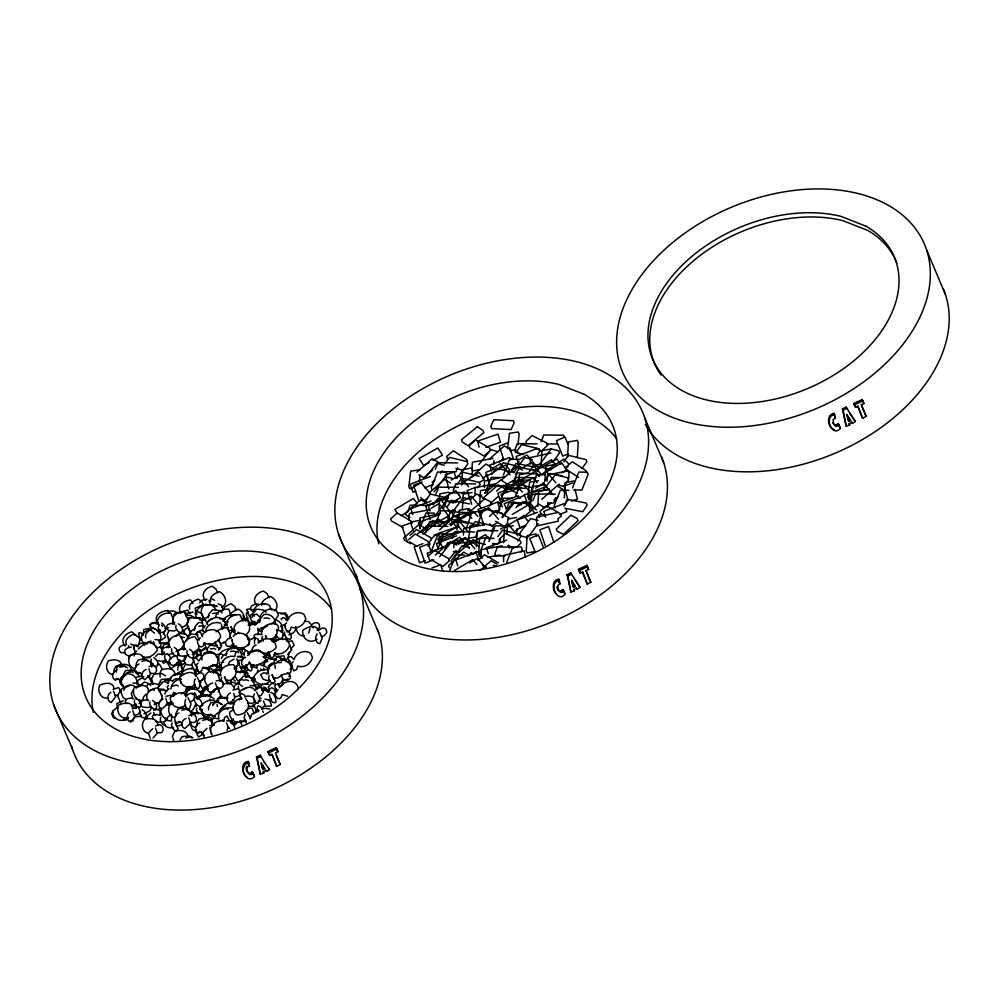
<?xml version="1.0" encoding="UTF-8"?>
<svg xmlns="http://www.w3.org/2000/svg" width="999" height="999" viewBox="0 0 999 999"><rect width="100%" height="100%" fill="white"/><g stroke="black" fill="none" stroke-linecap="round" stroke-linejoin="round"><path stroke-width="1.5" d="M187.512 687L187.238 688.336M227.572 683.791L224.438 676.673L226.224 680.918C234.865 681.168 239.348 671.303 233.604 664.772C227.36 663.948 218.194 668.468 221.004 675.936L218.594 675.049M250.087 719.018L251.686 714.31L258.991 710.614M170.13 669.467L170.142 667.832M177.273 674.899L177.285 673.264L182.829 670.366M180.969 663.398L181.256 666.895L183.267 671.49M185.926 655.769L185.914 657.392L184.028 658.566M188.361 626.523L190.397 633.841M202.273 613.686L203.034 617.981M136.9 684.115L137.974 680.381L143.706 676.573M168.419 637.649L168.694 640.234M281.356 625.511L281.643 628.096M222.527 629.045L221.366 624.637M199.276 645.691L198.239 649.138L193.194 652.772M408.928 520.079L409.315 513.536L430.02 509.69M438.973 509.09L439.872 493.831L448.738 492.182M453.771 547.614L454.158 541.071L474.862 537.212M456.93 530.044L457.829 514.785L466.695 513.136M458.379 525.586L459.265 510.327L468.144 508.678L469.043 510.801M461.625 484.965L462.525 469.705L471.403 468.056L472.29 470.179L472.028 474.762M462.362 509.428L463.261 494.168L472.127 492.519M463.374 535.114L463.761 528.571L484.453 524.725M474.875 494.13L475.249 487.599L495.954 483.741M476.323 546.54L477.222 531.281L486.101 529.632M479.582 505.919L480.482 490.659L489.348 489.011M493.768 464.448L493.993 460.527M503.646 542.619L504.545 527.36L513.411 525.711M506.855 534.378L507.742 519.118L516.62 517.47M518.406 490.022L519.305 474.762L528.171 473.114M516.708 533.316L516.982 528.746M528.608 499.512L528.995 492.969L549.687 489.123M529.507 510.252L530.394 494.992L539.273 493.331M537.812 506.518L538.698 491.258L547.577 489.61M541.058 465.896L541.957 450.636L550.836 448.988M544.88 481.381L545.779 466.121L554.645 464.473M547.027 481.368L547.402 474.825L568.106 470.979L569.005 473.101L568.618 479.645M547.577 506.993L547.852 502.41M564.285 497.877L565.172 482.617L574.05 480.969M567.544 457.255L568.431 441.995L577.31 440.347L578.196 442.47L577.31 457.729M173.726 692.869L171.029 696.803M216.795 657.529L215.597 654.695C211.288 651.885 205.145 652.522 201.698 656.418L202.085 660.039M274.95 664.897L275.337 668.518M136.888 683.553C137.662 677.135 131.656 672.689 125.687 673.963C120.492 677.085 119.805 684.065 124.475 688.061M220.167 681.231L217.807 673.938L214.535 672.077L213.361 673.176M241.583 657.292C242.357 650.886 236.351 646.44 230.382 647.702L226.586 652.072L225.961 655.756M254.258 686.063C255.032 679.657 249.026 675.212 243.044 676.473L239.261 680.843L238.636 684.527M253.222 706.655L253.147 704.52M275.137 624.125C275.911 617.707 269.905 613.261 263.936 614.535L260.14 618.893L259.515 622.577M127.722 718.131L126.473 719.992L123.426 719.168M419.318 481.181L420.067 475.012M468.369 540.946L470.229 525.524L479.083 524.175M507.567 448.726L509.44 433.304L518.281 431.968L519.18 434.09L517.869 444.88M527.784 497.539L529.645 482.117L538.486 480.769M531.068 501.898L532.942 486.476L541.783 485.139M180.432 676.61C180.831 670.317 188.249 668.156 193.556 668.443L195.866 674.1L195.742 676.023C192.582 669.293 183.666 673.526 179.645 677.147C179.458 685.901 188.574 690.334 195.067 684.565M215.647 617.307C216.046 611.013 223.464 608.853 228.759 609.14L231.343 616.196M263.486 701.148L265.522 706.243L271.141 706.131L271.503 704.969L269.355 700.062L264.972 699.113M219.156 688.136C218.556 692.357 220.941 698.551 226.036 698.176M179.183 660.277C173.664 672.165 162.288 660.077 174.738 656.093M199.088 649.437L197.49 651.885L192.395 654.77M217.133 687.175C211.613 699.05 200.225 686.962 212.675 682.979M238.536 663.236L237.487 665.159M283.728 679.432C282.705 682.392 278.034 685.376 275.437 684.477M188.374 626.236L188.324 628.583M186.363 640.846L187.138 638.274L190.934 633.915L197.877 634.827M218.881 647.976L218.831 650.324M173.314 621.428L172.602 623.963M229.583 638.573L230.282 636.051M251.923 649.587L253.509 646.316L256.106 645.067M130.107 711.837C126.249 713.898 126.349 720.928 130.644 722.102L134.815 716.77L132.767 710.739M155.544 656.43L158.067 654.17L163.499 654.108M173.476 614.86L175.999 612.599L181.431 612.537M218.257 691.895L219.443 690.209M241.945 698.289C233.154 698.776 230.357 708.828 236.413 714.822C245.329 715.634 252.909 706.243 245.617 698.651M170.879 688.948C171.391 683.691 175.936 679.158 181.294 679.095M133.716 647.664L135.502 652.509M153.396 641.645L154.595 645.079M133.991 717.969L132.929 721.016L130.37 720.641M252.984 681.655L254.995 679.357M196.428 654.795L196.691 653.596M218.431 700.436L214.073 702.959L212.799 705.419M244.355 620.292C245.08 615.908 242.208 610.839 238.062 609.09L232.355 612.012L230.02 614.31M143.307 658.803L143.357 657.33M141.746 678.621L143.644 676.648M221.94 611.276L225.212 606.58L230.931 603.658L234.615 606.306L236.476 610.164M246.503 766.333C244.63 769.817 249.575 776.285 252.385 771.727L253.122 773.026C249.263 778.92 243.544 766.757 249.475 765.983L248.239 761.488C236.313 762.524 245.916 786.538 254.545 776.423L253.172 773.875M289.685 651.872L288.424 654.77M194.131 699.687L195.916 703.933L195.442 705.619L192.77 709.852L190.085 711.725M237.65 659.802L238.836 662.637L238.374 664.323L234.415 669.592M226.398 722.851L228.197 727.097L227.035 730.356M151.811 707.367L149.95 710.676L143.981 713.91M296.703 628.321L293.694 632.579L288.873 634.865M176.823 662.949L174.875 665.809L170.779 668.706L167.932 663.661L168.594 661.575M211.513 732.916L211.064 733.978M161.388 708.066C159.815 712.112 162.288 718.368 166.983 718.805M466.683 527.497L471.978 511.763L480.556 511.538M478.096 523.676L480.981 515.097M531.218 490.609L536.513 474.875L545.092 474.662M543.106 485.364L544.068 482.505M182.692 668.943L182.13 673.176M171.641 715.421L171.478 721.166L166.633 720.129L163.586 721.977L166.046 726.635L169.905 727.896L173.451 727.472M222.964 621.316C224.525 615.933 230.956 614.422 235.901 614.572M250.362 624.85L252.635 621.191M286.613 620.504L287.213 618.868L285.414 614.622L280.544 612.924L277.247 613.061M166.683 647.689L169.468 643.93M257.842 634.877L258.529 630.993L257.73 628.184M219.068 721.728L219.768 720.816M159.303 642.232L159.59 640.159M407.567 511.95L410.239 505.207L430.007 505.432M435.252 469.443L437.912 462.699L457.679 462.937M419.767 528.758L425.986 513.024L434.453 513.124M435.976 493.906L438.648 487.162L458.404 487.387M445.716 477.122L446.853 474.263L445.954 472.14L437.487 472.04L431.268 487.774L432.155 489.897M426.973 528.434L429.632 521.69L449.4 521.928M425.524 532.904L428.196 526.161L447.952 526.386M457.505 467.757L455.906 471.803L440.709 471.628M434.478 526.51L440.696 510.764L449.163 510.864L450.062 512.986L447.802 518.718M443.469 508.553L449.7 492.819L458.166 492.919L459.065 495.042M453.196 490.397L455.869 483.653L475.636 483.878M437.475 549.85L443.693 534.115L452.172 534.215M456.231 502.197L457.367 499.338M444.93 549.388L447.589 542.644L467.357 542.882M452.285 538.473L454.945 531.73L474.712 531.955M449.687 570.629L455.906 554.895L464.373 554.994M485.002 493.156L491.221 477.422L499.687 477.522M487 492.882L489.672 486.138L509.44 486.363M475.449 537.225L478.109 530.481L497.877 530.719M503.409 475.012L509.64 459.278L518.106 459.378M500.412 500.561L506.643 484.827L515.109 484.927M503.121 494.73L505.794 487.987L525.549 488.211M497.202 513.936L503.434 498.201L511.9 498.301M517.869 464.36L519.005 461.501M488.923 541.545L495.142 525.811L503.608 525.899L504.507 528.034M513.486 484.24L516.146 477.497L535.914 477.722M506.406 509.365L509.065 502.622L528.833 502.859L529.732 504.982M492.644 546.253L493.781 543.381M515.621 495.791L521.84 480.057L530.319 480.157M499.987 539.472L498.289 543.768L492.644 543.706M541.158 441.733L543.818 434.99L563.586 435.214L564.485 437.35M506.63 562.637L512.849 546.903L521.316 547.002L522.215 549.125L521.091 551.985M532.879 500.724L535.551 493.981L555.307 494.218M555.669 497.689L553.533 503.084L548.975 503.034M564.647 505.307L566.908 499.587M572.564 487.799L578.783 472.065L587.262 472.165L588.161 474.288L581.93 490.022L573.463 489.922M166.508 644.055L170.292 639.497M244.156 674.999L245.667 672.252M251.298 680.431L252.797 677.684M122.477 678.134L122.19 679.62M245.604 666.97C244.842 672.115 249.151 679.22 255.032 679.02M188.274 687.137L185.589 691.358L181.356 693.83M241.021 672.227L241.596 668.943M265.771 657.317L266.358 654.033M451.56 518.693L454.632 511.963L474.075 512.924M253.396 713.661L253.846 712.537L252.06 708.279L249.738 708.091L247.352 709.465M195.155 679.02C193.144 682.005 194.58 689.223 198.813 688.523L200.437 683.503L197.34 677.334M185.777 699.375C183.766 702.347 185.202 709.565 189.435 708.878L191.059 703.845L187.962 697.677M254.458 693.855C252.447 696.827 253.883 704.045 258.104 703.358L259.74 698.326L256.643 692.157M245.08 714.198L244.143 717.881L246.066 722.677M128.646 645.791L128.571 646.728M146.928 643.456L146.853 644.38M195.055 613.049L196.778 618.231M208.978 600.212L210.689 605.394M202.198 618.481L202.11 619.417M216.109 605.644L216.034 606.58M269.231 652.509L268.731 655.744M277.16 636.788L274.862 639.01L271.341 640.484M265.272 705.394L261.338 708.428M250.986 651.86L251.611 650.611M161.975 654.982L164.548 651.897M285.751 660.988L283.941 655.918L281.481 655.918L278.896 657.404M180.07 739.984L182.005 736.775L184.153 736.338L189.573 736.163L192.894 737.699M195.891 633.953L198.214 632.23M203.634 619.717L209.228 615.609M173.052 680.406L176.099 678.558L180.944 679.595M208.267 621.103L209.915 619.58L212.1 619.218M237.862 661.825L239.51 660.302L242.52 660.002M233.254 706.593L232.954 707.966M266.558 673.925L268.469 671.79M202.834 689.585L201.948 693.581M201.373 710.963L202.31 709.39M209.553 695.804L210.477 694.243M252.248 677.896L251.973 679.208M555.619 593.506C552.222 589.385 551.972 579.582 558.853 579.258L560.077 583.753L557.842 585.402L558.191 589.959L560.539 591.121L562.999 589.497L564.76 593.481M556.905 586.725C556.855 589.972 561.301 594.942 563.723 590.796M834.065 429.495C827.297 427.51 826.098 414.011 834.153 413.411L835.376 417.907L833.129 419.555L833.491 424.113L835.826 425.274L838.286 423.651L840.047 427.634M832.766 422.814L835.951 426.511L839.023 424.95M136.438 697.714L136.089 699.025M161.126 708.541L159.877 711.101L160.202 715.521L156.955 714.497L153.384 715.084L152.31 716.32L153.496 719.155M185.115 694.854L186.913 692.532M233.566 718.805L230.732 721.877M286.438 640.958L287.075 639.847L284.315 633.378L284.615 632.08M196.641 729.745L195.979 731.83L198.339 736.7M209.44 714.822L208.054 719.605M310.09 628.383L308.703 633.154M317.232 633.816C314.51 636.475 315.634 643.831 319.855 643.668L322.302 638.086L319.605 632.292M234.166 722.714L233.516 723.588M168.831 630.881L167.12 634.865L169.068 640.234M206.431 649.525L210.215 645.154L217.158 646.066M447.14 506.88L451.548 500.312L469.53 503.896M511.675 469.992L516.083 463.424L534.065 467.008M515.496 474.038L519.917 467.47L537.899 471.041M563.848 506.056L568.256 499.488L586.238 503.059L587.137 505.182L582.729 511.75L564.747 508.179M146.94 685.888L148.064 684.24L154.033 683.491L158.117 684.465L159.515 686.026M180.132 663.074L177.735 667.732L177.822 670.179M185.652 664.023L183.242 668.681L183.341 671.128M190.759 715.309L191.883 713.648C196.441 712.337 203.696 712.025 204.533 718.281M197.615 669.755L195.866 672.714L195.879 676.286M208.841 714.522L207.592 716.982C200.462 716.146 203.908 712.25 199.663 707.005M281.169 632.392C284.852 628.109 280.669 620.766 275.574 619.867M262.55 683.89L261.313 686.363L257.442 684.777L254.57 684.902M269.28 700.998L270.092 699.824M201.049 692.744L207.492 686.538M199.962 707.542C202.984 702.247 210.364 697.564 216.071 701.748L218.194 698.351L221.179 697.452M212.987 704.657L219.43 698.451L225.225 697.29M246.541 671.478L247.652 669.892M220.117 710.089C222.902 705.619 228.172 701.448 233.729 703.021M211.638 725.324L212.75 723.738M192.158 694.48L194.78 692.844L197.665 698.863M444.78 463.823L449.538 457.342L467.02 461.638L467.919 463.761L463.149 470.242L455.869 468.456M434.115 491.795L445.242 476.66L452.734 478.496M433.279 504.807L438.049 498.314L455.532 502.609M456.805 478.371L461.575 471.89L479.058 476.186M456.98 484.602L461.75 478.121L479.233 482.417L480.132 484.54L477.747 487.787M434.84 516.258L445.966 501.123L453.459 502.959M445.492 525.586L450.262 519.093L467.732 523.389M450.986 525.899L455.756 519.418L473.239 523.713M491.583 474.562L496.353 468.081L513.836 472.377M498.513 469.205L503.284 462.724L520.754 467.02M470.492 528.046L475.262 521.553L492.744 525.849L493.631 527.971L491.258 531.218M480.094 515.546L484.852 509.053L502.335 513.349M513.548 472.727L524.675 457.592L532.167 459.428M463.199 546.678L467.969 540.197L485.452 544.492M510.726 489.985L515.484 483.504L532.966 487.799M537.687 454.245L540.072 450.999L539.173 448.876L521.69 444.58L516.92 451.061L517.819 453.184L523.651 454.62M529.133 471.84L533.903 465.359L551.386 469.655M501.985 517.082L513.111 501.935L520.604 503.771M497.802 536.638L502.572 530.157L520.042 534.453L520.941 536.575L517.769 540.896M552.684 462.225L559.54 452.909L558.641 450.786L551.148 448.951L540.022 464.085L540.921 466.208M545.317 479.945L550.087 473.464L567.569 477.759L568.468 479.882L563.698 486.363L557.867 484.94M563.736 461.8L568.506 455.319L585.988 459.615L586.888 461.738L582.117 468.219M528.671 536.513L538.086 523.713M159.39 641.57C163.674 636.788 158.379 628.683 152.497 628.371C149.276 630.244 143.956 633.516 145.866 637.936M181.331 681.63L180.994 683.066M292.532 666.982L290.06 669.305M249.188 624.7L251.511 622.14M273.951 678.845L274.912 677.772M138.324 649.025L143.993 643.843L151.074 641.083M206.731 623.726C210.552 615.983 224.113 614.46 225.612 624.787L221.978 629.07M201.798 635.901C205.619 628.159 219.193 626.635 220.679 636.962C217.657 642.257 210.265 646.94 204.57 642.757C201.773 653.334 193.032 640.496 200.424 637.924M207.355 685.976L203.234 690.209L200.125 691.87M279.483 687.712C283.304 679.969 296.878 678.446 298.364 688.773M269.942 700.262L271.216 698.651M258.853 651.66L259.79 650.399C264.036 656.355 272.327 651.823 276.161 647.664C275.687 637.137 263.586 636.226 258.054 643.231M424.95 478.146L436.875 463.224L444.143 465.359M433.104 482.405L434.94 480.107M440.447 473.226L442.282 470.929M478.858 464.535L490.796 449.612L498.051 451.748M439.647 556.743L451.585 541.82L458.841 543.968M448.726 559.865L456.068 550.686M502.36 517.707L514.298 502.784L521.553 504.92M543.893 489.11L555.831 474.188L563.086 476.323M557.567 486.488L559.403 484.19M201.698 656.418L198.901 661.026L196.141 658.054L192.695 658.716L195.255 664.922L197.103 666.82M122.852 677.534L124.013 676.261M135.265 652.347C127.21 661.862 118.094 648.401 131.381 647.102M138.274 686.937L144.38 682.017L147.74 683.091L150.712 685.526M276.311 688.773L274.513 690.621M176.011 625.274C174.725 628.296 177.959 632.954 181.506 632.592C184.553 630.307 181.281 625.162 178.471 623.801M151.324 659.14C150.187 661.288 152.185 664.76 154.271 665.896M164.872 655.531C163.599 658.553 166.821 663.211 170.367 662.849M171.753 648.788C170.467 651.798 173.701 656.455 177.248 656.106C180.295 653.808 177.035 648.663 174.213 647.315M134.59 699.987C133.304 703.009 136.538 707.654 140.085 707.304L141.284 705.032L138.686 699.562M187.125 650.649C185.839 653.671 189.061 658.316 192.62 657.966C195.667 655.681 192.395 650.524 189.585 649.175M149.962 701.847C148.676 704.869 151.898 709.515 155.457 709.165C158.504 706.88 155.232 701.723 152.422 700.374M159.803 640.946L161.026 639.51M194.992 657.504L198.376 654.807L201.099 654.57M245.667 711.188L246.765 709.989M253.671 677.747L252.535 681.842M274.213 695.841C278.721 690.796 270.279 683.229 268.444 691.795L264.573 690.209L261.701 690.334M175.961 636.326L178.821 633.366L180.894 633.354L185.764 634.278L188.174 636.563M168.169 647.702L169.43 646.241M198.302 631.493L201.673 630.194L205.607 632.28C205.544 624.725 214.335 620.953 220.779 623.226M161.139 682.692L164.51 681.405L168.444 683.478C168.381 675.923 177.173 672.152 183.616 674.425M220.379 645.229L221.653 643.768M220.267 696.016L218.057 698.888L217.432 702.572M239.148 700.024L240.422 698.563M174.875 675.024L177.685 673.651L180.956 674.025M200.237 654.832L201.074 654.07M159.128 624.35L158.754 625.661M151.011 678.009L150.637 679.308L152.622 683.903M133.391 689.859L131.331 693.406L132.817 698.825M282.367 674.7L278.883 677.397L273.801 678.783L272.003 674.537L275.15 681.193L273.276 683.778C270.379 682.941 267.17 678.059 269.28 675.574M215.996 631.818L221.566 628.346L227.685 627.634L230.27 634.69M194.743 673.363L197.065 671.303M235.402 648.388L236.438 647.29M197.165 699.275L202.735 695.816L208.841 695.104M203.509 648.788L201.361 651.535L200.861 654.233M193.956 660.539L191.571 664.497L193.419 669.218M137.4 686.962L140.21 684.902L142.607 684.927M196.279 675.399C198.589 672.102 204.233 671.34 203.933 677.359L200.337 682.03L199.937 683.915M197.178 668.156L194.942 670.142L193.606 669.605M145.829 694.255L143.456 697.127L142.969 699.425M206.231 688.673L203.297 692.482L203.159 694.804M288.112 654.183L291.758 649.899L289.96 645.654M439.56 529.957L454.145 516.071L460.452 519.255M504.095 493.069L518.681 479.183L524.987 482.367M516.895 546.94L521.066 542.969L520.167 540.846L505.457 533.429L499.2 539.373L500.099 541.495M237.013 721.578L234.89 724.974L231.019 723.388M233.853 643.756C231.331 647.04 225.212 648.351 225.449 641.845L228.022 638.761L230.781 637.999M311.188 625.349C313.711 622.065 319.842 620.754 319.593 627.26L317.02 630.344M318.319 630.781C320.841 627.497 326.973 626.186 326.723 632.692L324.151 635.776L321.403 636.538M274.313 610.963C279.957 607.13 275.749 598.626 270.579 596.503C266.82 598.026 261.263 600.424 261.663 605.307M285.939 660.327L288.511 657.067L288.361 653.796M273.938 642.27C277.385 638.373 283.529 637.737 287.837 640.534L289.635 644.792C288.099 651.036 281.156 655.706 274.875 653.234L273.863 656.693L271.079 658.104L268.569 651.91M110.901 692.27C106.893 694.255 106.806 701.173 111.114 702.559L115.659 696.765L113.574 691.246M121.004 690.446L117.582 695.391L120.654 702.821M214.061 664.722L208.741 667.757L202.635 667.394L201.636 670.841L198.838 672.252C197.59 669.917 194.305 664.76 198.189 663.111M273.926 621.977L278.446 615.147L276.648 610.901C270.629 606.755 261.975 610.414 259.952 617.232L256.593 614.085L253.746 614.922L254.196 616.258M283.878 624.637L281.393 626.573M202.922 733.978L198.826 736.875M416.92 472.202L432.18 458.691L438.186 462.15M432.542 470.067L423.813 477.784L419.018 475.024M429.12 492.982L444.393 479.47L450.399 482.929M489.06 459.44L504.333 445.929L510.339 449.388L511.238 451.511M470.654 477.584L485.926 464.073L491.92 467.532M410.052 535.327L416.595 529.532L430.606 537.599L431.493 539.722L428.221 542.619M408.603 539.785L415.147 533.99L429.158 542.057L430.057 544.18L427.872 546.116M417.632 533.966L432.904 520.454L438.898 523.901M499.238 462.125L503.596 458.266M483.004 478.346L487.362 474.475M423.126 534.278L438.399 520.766L444.405 524.225M470.092 499.762L476.635 493.968L490.834 502.097L491.733 504.22M431.118 538.898L436.575 534.065M501.273 480.219L516.545 466.708L522.552 470.167M482.854 498.364L498.126 484.852L504.133 488.311M469.567 512.162L484.827 498.651M496.565 491.121L503.109 485.327L517.107 493.394M428.009 556.268L434.553 550.486L448.551 558.553L449.45 560.676L442.907 566.458L431.443 559.865M512.537 481.943L514.722 480.007M490.846 502.984L498.489 496.228M489.348 506.093L491.533 504.158L490.634 502.035M435.339 555.057L450.611 541.545L456.605 545.004M489.485 516.258L496.028 510.464L510.039 518.531M458.529 544.105L465.072 538.324L479.07 546.391M458.066 553.134L473.339 539.622L479.345 543.081M515.959 507.604L522.502 501.823L536.513 509.89M468.244 555.819L471.516 552.922M507.654 523.551L504.383 526.448L495.479 521.316M476.698 551.411L473.426 554.295L470.879 552.834M541.72 499.4L556.98 485.876L562.986 489.335L563.886 491.458M523.301 517.544L538.573 504.033L544.567 507.48M477.922 560.601L484.465 554.807L498.476 562.874M548.613 504.982L550.799 503.046M554.07 500.149L558.429 496.291M537.837 516.371L541.108 513.474M480.144 570.379L491.046 560.726L497.052 564.173M558.129 518.806L561.401 515.909L560.501 513.786L546.49 505.719L539.947 511.5L540.846 513.623L544.667 515.834M204.233 648.101L206.381 647.939L208.479 653.021M207.555 685.576L202.46 688.698L200.537 685.339M180.831 649.275L183.841 645.017L183.179 641.42M255.17 622.04L252.759 623.039C251.511 620.691 248.227 615.534 252.11 613.886M262.312 627.472L260.427 628.421M247.627 655.469C253.172 648.463 265.259 649.375 265.746 659.914C261.913 664.06 253.621 668.593 249.363 662.637C247.652 666.358 241.283 668.606 241.508 661.825L243.094 658.553L245.692 657.305M422.202 532.055L438.111 518.943L443.793 522.664M484.902 493.019L500.811 479.895L506.505 483.616M269.905 681.018C265.097 686.613 254.608 685.039 253.671 676.91C256.593 672.052 262.837 667.569 268.581 670.366M194.156 713.798L195.642 712.712M215.01 715.796L213.049 718.805M171.091 678.121L168.319 680.831L167.582 683.541M230.394 692.944C226.199 694.804 225.399 701.261 229.907 703.259L234.827 698.201L233.716 693.506M236.263 666.208L236.925 665.684M158.816 625.961L158.154 627.647L160.389 632.692M228.147 627.722L227.485 629.407M219.892 661.925L219.231 663.611L222.253 669.38M160.914 717.294C158.791 719.779 162.013 724.662 164.91 725.511L165.422 725.274M262.675 636.688L261.938 637.986L263.212 641.208M221.716 677.709L220.979 678.995L222.253 682.23M172.19 722.951C170.08 725.436 173.289 730.306 176.186 731.156L178.059 728.571L174.912 721.915M196.953 708.029L196.291 709.715L198.077 713.973M258.004 669.917L257.342 671.603M208.479 715.159L207.829 716.845M153.109 663.386L150.724 664.572M173.551 653.034L169.53 654.495L164.223 653.933C158.766 648.613 166.284 645.866 170.379 647.352M188.911 654.894L184.902 656.355L179.583 655.794C174.126 650.474 181.643 647.727 185.739 649.213M136.388 704.233L131.481 705.744M141.508 715.384L139.123 716.558L134.803 716.82M226.386 680.868L227.685 679.857M196.466 697.826C199.738 694.792 205.145 693.381 208.941 696.315L211.064 692.919L214.048 692.02M124.763 675.611L126.511 674.387M214.398 672.077L220.841 669.28M247.715 652.934L252.248 650.574L258.366 649.862M231.656 707.879C225.412 707.042 216.234 711.563 219.056 719.03L214.211 717.994L211.401 719.367L212.949 724.088L214.335 724.874M142.682 658.716L146.204 657.467L149.937 657.717M163.024 643.793L168.419 642.519M221.616 607.13C228.846 603.97 225.275 594.018 219.305 591.67C215.347 593.131 208.691 596.403 210.814 601.623M118.019 678.558L115.397 680.219C110.739 677.559 112.412 671.553 116.858 669.954M140.197 672.589L137.562 674.25C132.917 671.59 134.59 665.584 139.036 663.985M166.271 661.6L163.636 663.274L162.587 662.487M153.059 737.924L157.305 733.241L155.469 728.134M180.07 721.553L177.447 723.226C172.79 720.566 174.463 714.547 178.908 712.961M200.961 731.58L198.326 733.241C193.681 730.581 195.354 724.575 199.788 722.976M240.147 694.904L236.925 696.578L234.902 696.328M248.626 640.234L250.012 639.285M217.982 666.408L215.235 669.954M210.502 671.865L214.186 669.892M243.082 689.797L243.881 689.26M255.694 688.061L259.365 686.076M164.41 631.83C167.607 629.62 164.311 624.487 161.638 622.939M258.416 709.64L255.732 711.163M163.312 633.928L164.573 631.093M186.164 689.347L186.963 688.711L186.014 689.085M179.083 661.825L177.148 664.535M156.056 703.121L156.743 702.659M256.331 702.409L254.395 705.119M123.988 675.386C119.543 676.985 117.87 682.991 122.527 685.664L123.439 685.139M146.166 669.417C141.721 671.016 140.047 677.022 144.705 679.682L150.587 674.437L148.913 668.818M161.963 683.378L158.317 686.525L157.655 688.611M169.093 688.811L165.971 691.32L164.785 694.043M163.112 698.988C158.666 700.586 156.993 706.593 161.638 709.253L167.52 704.008L165.859 698.388M150.899 712.961L147.765 715.471L146.591 718.194M171.229 714.185L167.57 717.319L166.908 719.417M152.722 728.733L148.451 733.041L150.2 738.211M186.039 718.393C181.593 719.979 179.92 725.998 184.578 728.658L190.459 723.401L188.786 717.794M218.793 712.05L215.147 715.184L214.485 717.282M272.577 682.629L268.294 686.925L269.455 690.684M206.93 728.408L202.647 732.704L204.408 737.886M128.609 717.444C122.577 723.413 112.675 720.079 112.475 711.101L117.37 707.492M244.555 697.027L247.827 695.966L252.847 696.74L255.394 701.31L252.585 703.383L247.402 702.896M261.601 709.352L264.872 708.291L269.892 709.053M546.091 470.517L563.998 459.041L568.468 463.648M565.521 468.231L568.081 466.595M233.042 709.889L229.57 712.312C229.37 721.066 238.499 725.499 244.992 719.742M147.877 691.32L152.223 689.385L154.583 690.234M132.155 708.89L138.062 707.03L140.659 712.05L137.275 714.747L134.565 714.984M156.306 702.747L154.508 703.82M242.844 666.982L240.197 667.619M251.261 716.121L249.413 716.82M287.724 641.758L292.108 640.771L294.205 645.279L290.572 648.975M246.016 677.01L249.076 675.749M248.314 611.925L246.428 613.099C246.416 616.77 247.764 621.066 250.749 623.351M244.38 620.004L248.127 617.857M264.972 763.236L260.202 755.207L256.493 756.942L260.289 774.237L263.836 772.989L263.524 771.59L265.884 770.429L266.571 771.428L269.455 769.642L268.719 768.343M580.057 587.412L570.804 572.976L567.095 574.725L570.904 592.007L574.45 590.759L574.138 589.36L576.485 588.199L577.172 589.198L580.057 587.412L574.85 579.72M855.356 421.566L846.103 407.13L842.394 408.878L846.19 426.161L849.737 424.912L849.425 423.514L851.785 422.352L852.472 423.351L855.356 421.566L850.149 413.873M261.938 628.121L258.266 629.957M236.551 646.141L232.879 647.964M185.015 694.804L186.438 693.943M251.548 666.133L252.984 665.284M413.161 487.4L421.029 482.692L430.606 493.981M451.173 480.119L459.053 475.412L468.631 486.7M427.572 498.464L423.626 500.811L420.754 497.427M401.223 515.634L406.468 512.499M113.087 689.36L118.581 687.549L120.954 691.308M460.851 483.516L479.22 472.552L484.228 479.508L478.983 482.642M432.555 503.883L440.434 499.188L450.911 512.599M492.594 468.331L500.462 463.623L510.039 474.912M437.375 501.548L455.744 490.584L460.751 497.552L455.494 500.686M431.118 508.341L438.986 503.646L449.463 517.057M461.65 493.531L464.273 491.958M519.068 459.677L526.948 454.982L536.513 466.271M196.903 656.93L197.69 656.468M463.386 500.899L471.266 496.191L480.831 507.48M523.326 467.345L531.206 462.649L540.771 473.938M439.685 521.091L447.552 516.396L457.13 527.684M131.443 706.156L134.977 705.569L136.164 708.403M504.907 485.502L512.787 480.794L522.365 492.082M438.099 526.011L456.481 515.047L460.576 519.88M533.004 470.754L551.373 459.79L555.481 464.622M511.988 484.815L519.867 480.119L529.445 491.408M516.808 482.48L535.177 471.516L539.285 476.361M449.35 524.5L467.732 513.523L471.828 518.369M450.512 524.837L458.391 520.142L467.957 531.431M455.319 522.502L473.701 511.538L477.797 516.371M514.585 488.898L532.966 477.934L537.062 482.767M538.461 476.173L546.341 471.478L555.919 482.767M543.281 473.838L561.65 462.874L566.658 469.842L561.401 472.964M439.76 536.987L458.129 526.023L462.237 530.869M481.031 512.674L488.911 507.979L498.489 519.268M535.539 488.124L543.406 483.429L552.984 494.717M451.885 541.87L459.765 537.175L469.343 548.463M517.12 506.281L524.999 501.573L534.565 512.862M457.392 542.195L465.259 537.487L474.837 548.776M498.064 522.165L491.508 526.086L489.585 523.826M512.212 514.522L530.594 503.558L534.69 508.404M467.07 545.591L485.439 534.627L489.547 539.46M500.437 529.158L508.304 524.463L517.882 535.751M505.244 526.835L523.626 515.871L527.722 520.704M467.857 555.606L471.803 553.259M515.496 530.656L523.376 525.961M454.408 570.579L472.777 559.615L476.885 564.447M469.605 562.974L477.472 558.266L486.088 568.431M184.902 662.824L181.556 665.509L181.731 667.694M191.146 668.781L193.007 667.782M281.681 685.739L282.355 685.351M177.347 629.882L173.789 630.981L168.469 630.431C163.024 625.099 170.529 622.365 174.625 623.851M166.209 660.139L162.65 661.238L157.343 660.689M151.286 706.455L147.74 707.554L142.42 706.992C136.963 701.673 144.48 698.938 148.576 700.411M179.957 612.812L187.662 610.027L189.985 613.548M185.689 704.907C179.196 710.676 170.08 706.243 170.267 697.489C174.288 693.868 183.204 689.635 186.363 696.365C188.499 692.856 194.78 691.033 194.555 697.702L192.932 700.449L190.122 701.997M233.154 636.475C239.111 627.934 254.695 637.787 248.039 645.079L247.465 644.892M244.892 634.989C251.174 632.629 250.487 624.8 247.178 620.217C240.934 619.392 231.756 623.913 234.565 631.38L231.331 630.357L228.334 630.656M255.007 637.936L248.551 640.097L246.765 635.839L249.138 641.196L249.388 644.268C243.619 649.5 232.205 649.962 232.068 639.51L232.417 640.746M862.137 399.525L853.77 403.509L855.581 407.305L857.979 406.206L862.624 418.331L866.133 416.383L861.4 404.62L863.948 403.608L862.137 399.525L863.948 403.608M862.861 400.824L854.495 404.807L853.77 403.509M589.472 579.37L586.101 570.466L588.648 569.455L586.838 565.372L578.471 569.355L580.282 573.151L582.679 572.052L587.325 584.178L590.846 582.23L585.876 570.579M587.562 566.67L579.195 570.654L578.471 569.355M276.224 747.589L267.857 751.585L269.68 755.381L272.078 754.282L276.723 766.408L280.232 764.46L275.499 752.697L278.047 751.685L276.224 747.589L276.923 749.537M276.96 748.888L268.594 752.884L267.857 751.585M429.083 462.637L423.713 465.609L419.081 458.429L437.887 448.014L442.52 455.182L433.116 460.402M538.036 469.393L556.843 458.978L560.564 464.023M204.845 678.583L199.126 681.58M168.444 685.476L167.333 686.675L167.545 688.486M189.91 634.627L187.075 635.951M214.51 664.685L212.662 665.609M206.631 686.463L207.53 685.988M160.602 630.207L157.305 630.956M272.165 641.683L280.644 639.035M213.249 606.755L215.659 605.906L217.282 606.43M199.325 619.592L201.736 618.743L203.359 619.268M238.112 650.199L240.522 649.35L242.133 649.874M172.902 696.353L174.425 695.566M287.35 661.95L290.259 661.088M173.564 675.299L177.41 673.838L180.045 674.512M232.867 690.122L238.424 688.661L240.534 692.17M256.556 712.05L255.157 712.712M113.449 711.563L111.651 713.573L113.436 717.819L116.059 718.356M275.362 683.728L274.775 686.226L276.923 691.783M188.299 626.885L183.729 630.556L184.89 634.265M244.78 688.748L246.753 687.824M203.671 717.619L205.657 716.708M172.215 702.097L168.968 703.159L167.645 702.634M854.844 406.006L855.506 405.694M848.188 420.092L849.899 419.255L850.624 420.554L848.913 421.391L847.614 417.957M579.557 571.853L580.207 571.54M573.613 587.237L575.337 586.401L574.6 585.102L572.889 585.938L573.613 587.237L571.728 580.519M269.605 753.77L268.943 754.083L269.68 755.381M263.012 769.455L264.723 768.631L263.998 767.332L262.287 768.156L263.012 769.455L261.114 762.736L262.987 765.958M182.08 627.409C185.851 626.198 189.835 622.002 187.437 617.919M179.433 650.149L176.011 651.56M846.19 426.161L843.131 410.177L846.84 408.429L846.103 407.13M570.904 592.007L567.832 576.023L571.54 574.275L570.804 572.976M260.289 774.237L257.218 758.241L260.926 756.505L260.202 755.207M316.995 639.198C310.14 644.455 301.523 638.798 302.797 630.269C306.855 627.509 314.835 623.663 317.969 629.532M158.654 632.804L163.361 632.18L165.572 637.05L162.075 639.66L159.378 639.81M227.597 683.291L231.98 682.067L237.275 683.703L239.398 680.319L242.382 679.407M269.53 690.059L267.32 690.858M235.976 723.239L233.054 724.188M195.305 628.446L190.946 630.968L189.673 633.428M260.502 620.441L256.144 622.976L254.882 625.424M267.645 625.874L263.286 628.408L262.013 630.856M129.395 685.302L125.037 687.836L123.764 690.284M226.948 653.621L222.59 656.143L221.316 658.603M234.091 659.053L229.733 661.575L228.459 664.035M239.623 682.392L235.264 684.927L233.991 687.374M225.562 705.868L221.204 708.391L219.93 710.851M168.394 642.719C163.274 643.868 159.316 649.662 163.099 654.382M286.301 620.042L288.137 619.268M173.888 665.696L181.843 664.185M265.846 655.868L269.368 654.57M568.468 453.746L562.762 456.118L556.418 440.634L564.997 437.075L568.069 444.543M524.2 495.454L504.208 503.771L506.543 509.49M459.665 532.342L439.672 540.646L442.008 546.378M205.382 604.495C201.423 605.956 194.78 609.228 196.89 614.46M119.718 667.307L124.276 666.183L126.024 667.17M141.895 661.338L145.829 660.227L148.202 661.201M126.861 672.739L131.406 671.615L133.167 672.602M129.37 671.74L133.928 670.629L135.677 671.603M149.038 666.77C157.043 660.963 160.215 676.298 150.712 673.064M136.513 677.172L141.059 676.061L142.82 677.035M180.644 661.887L177.235 662.499M164.835 680.731L168.756 679.632L171.141 680.594M196.416 670.704L198.102 670.067M272.927 641.321L275.087 640.434L276.586 641.233M158.841 690.908L163.386 689.785L165.147 690.771M171.965 686.163L176.511 685.052L178.272 686.026M215.047 670.516L219.605 669.405L221.353 670.379M165.971 696.34L170.529 695.217L172.278 696.203M172.265 695.754L173.951 695.117M153.759 710.314L158.317 709.19L160.065 710.177M198.838 696.615L203.396 695.504L205.157 696.478M181.768 710.301L186.326 709.19L188.087 710.164M155.594 726.086C163.599 720.291 166.771 735.626 157.268 732.379M188.911 715.734C196.915 709.939 200.1 725.274 190.584 722.04M221.666 709.39L226.211 708.279L227.972 709.265M280.981 686.076L278.996 686.725M202.66 720.329L207.205 719.205L208.966 720.192M209.79 725.761L214.348 724.637M185.639 738.011L190.185 736.9L191.945 737.874M168.406 627.784L165.16 628.87M225.387 642.407L220.292 643.793M270.729 639.148C274.862 638.061 278.346 633.791 276.885 629.42M181.793 724.774L176.711 726.161L175.512 723.326M118.069 695.341L115.372 695.491M206.356 695.754L208.354 695.491M161.763 708.666L157.854 709.827M236.588 723.338L233.704 724.275M507.942 442.782L499.275 446.066L503.758 459.815M430.369 476.535L410.152 484.203L412.974 492.22L415.859 491.121M422.14 481.905L413.474 485.189L418.868 501.048L423.201 499.413M424.525 487.837L433.191 484.552L432.23 481.605M536.276 448.826L516.058 456.493L518.881 464.51M510.439 459.74L513.324 458.641L509.74 447.652M494.293 469.143L485.626 472.427L490.122 486.163M431.106 500.998L410.876 508.666L412.799 514.56M434.353 502.684L425.686 505.969L430.169 519.705M448.326 497.49L428.096 505.157L430.032 511.051M475.874 487.287L467.207 490.571L471.703 504.308M438.711 514.872L418.481 522.539L420.404 528.434M506.505 489.91L497.827 493.206L502.322 506.943M488.086 508.066L479.42 511.351L483.916 525.087M544.617 487.162L524.388 494.83L527.21 502.834L531.543 501.198M495.292 512.012L499.625 510.377M422.852 543.656L414.185 546.94L419.58 562.812L425.349 560.626M458.104 531.356L437.887 539.023L439.81 544.917M456.668 535.826L436.438 543.493L438.361 549.375M447.415 545.566L427.185 553.234L430.007 561.251M537.537 512.287L517.32 519.955L520.142 527.971L525.911 525.786M564.01 503.646L543.793 511.313L545.716 517.207M433.741 559.84L425.075 563.124L419.68 547.265L428.359 543.98L431.044 551.598M559.615 514.398L566.833 511.663L565.871 508.716M431.893 568.044L440.559 564.76L442.807 571.003M506.58 540.147L486.363 547.814L488.286 553.708M258.029 701.573L261.101 700.674M276.336 630.444C282.08 629.208 275.424 620.379 271.129 623.701M217.045 645.104L213.486 645.516L208.966 643.843M221.154 666.458L217.595 666.882L213.074 665.197M162.175 721.827L158.616 722.24L155.482 721.353M198.202 712.562L194.655 712.986L190.135 711.313M248.102 625.274L255.944 623.938M172.328 622.852L174.738 622.277M154.221 704.62C158.541 703.658 164.111 699.4 161.376 694.492M211.688 666.008L210.314 666.083M203.746 653.471C211.476 647.839 221.104 655.968 217.108 664.385L211.151 666.271M276.998 661.95C284.727 656.318 294.355 664.447 290.359 672.864L281.144 674.949M485.839 447.29L500.412 442.282L498.002 434.115L477.584 441.133L479.108 447.165M521.503 487.287L501.086 494.305L502.609 500.337M573.014 482.904L564.26 485.901L567.794 499.987M458.803 526.336L438.386 533.354L439.897 539.385M571.615 501.111L577.447 499.113L574.962 489.248M259.24 619.318L257.617 620.766L257.605 623.314M286.626 622.864C282.742 624.5 286.039 629.657 287.275 632.005L290.072 630.581L291.084 627.135C297.352 629.607 304.308 624.937 305.831 618.681L304.046 614.435C298.014 610.289 289.36 613.948 287.337 620.766L283.978 617.619L281.131 618.456L281.581 619.805M243.843 648.101L242.22 649.55L242.208 652.085M293.244 661.738C289.36 663.386 292.657 668.543 293.893 670.878L296.691 669.467L297.69 666.008C303.971 668.481 310.926 663.811 312.45 657.567L310.652 653.321C304.633 649.175 295.966 652.834 293.956 659.652L291.196 656.668L287.749 657.33L290.309 663.548L292.158 665.446M251.973 610.189L255.294 609.353M178.646 660.839L180.369 660.302M288.923 676.623L289.885 674.887M246.391 721.041L242.732 721.665L240.559 720.903M280.994 613.836L285.289 612.724L288.811 619.08M251.049 667.432L254.046 667.12L257.292 668.144L256.78 665.147M201.536 712.662L202.922 712.337M282.517 635.327L285.277 635.589M190.459 688.099L188.823 688.935L189.273 690.272M160.464 647.602L163.436 647.389M254.52 665.247L250.974 666.008M211.601 714.497C206.93 716.433 201.211 713.461 200.262 708.416M265.959 653.983L268.918 653.471M273.089 659.415L276.049 658.903M247.365 672.851L246.041 672.589L243.806 666.832M141.121 703.096L139.111 703.521M209.64 719.892L212.25 719.53M247.115 667.544L243.369 667.619L239.66 666.071L236.738 658.99M269.93 680.319L266.995 680.519L263.137 679.258L260.677 674.6L263.724 672.752L268.569 673.801C265.759 666.333 274.925 661.813 281.181 662.637M263.786 657.692L269.892 656.992M237.4 656.318L240.472 656.543L243.157 658.716M194.48 697.627C199.113 696.465 201.81 701.897 202.735 705.494L199.288 706.48L195.916 703.933M226.761 720.791C231.381 719.63 234.078 725.062 235.002 728.658M550.973 453.009L530.244 457.567L530.282 464.023M535.626 465.172L541.545 463.873M505.144 476.548L484.428 481.106L484.453 487.562M440.609 513.436L419.892 517.994L419.917 524.45M557.317 512.599L536.6 517.17L536.638 523.626L537.537 525.749L558.254 521.178L558.241 518.606M222.715 684.24C227.223 682.592 233.741 683.254 234.353 689.185M212.712 613.436L216.596 613.086L218.219 613.886M219.855 618.868L223.739 618.518L225.362 619.318M198.801 626.261L202.035 625.861L204.308 626.71M263.998 618.269L267.233 617.869L269.505 618.718M178.222 653.92L179.108 653.733M210.277 648.888L214.161 648.551L215.784 649.338M217.42 654.32L221.303 653.983L222.927 654.782M230.444 651.448L234.328 651.098L235.951 651.897M237.575 656.88L241.458 656.53L243.082 657.33M132.892 683.129L137.787 683.066L139.585 686.413M217.67 667.719L221.553 667.369M216.171 680.806C231.044 678.009 219.293 697.564 215.334 682.916M243.119 680.219L246.353 679.819L248.626 680.669M250.25 685.651L255.157 685.589L256.955 688.935M221.915 698.251L227.173 698.426M229.046 703.696L234.315 703.858M249.213 706.243L254.47 706.405L256.656 711.638M233.154 677.547L235.389 677.072L237.712 680.594M234.603 648.476L238.749 647.777M241.733 653.908L243.893 653.458M173.152 703.196L171.004 703.633C166.621 707.654 168.556 716.795 174.663 717.582M123.264 700.749L116.746 703.721L117.595 707.879M188.486 617.657L194.081 617.832M493.094 458.404L472.402 462.25L472.015 468.793L472.914 470.916L480.307 469.542M478.721 495.704L481.68 495.154M467.694 510.726L470.654 510.177M411.301 521.928L420.179 520.279M543.144 507.817L546.103 507.267M488.436 537.087L479.557 538.736L478.671 553.995L479.557 556.118M502.172 545.816L481.468 549.675L481.081 556.206L481.98 558.329M487.899 557.23L499.725 555.032M534.54 551.61L527.147 552.984L526.248 550.861L527.147 535.601L536.013 533.953L536.913 536.076M157.243 664.585L159.478 664.173L162.35 669.417M211.114 604.982L214.161 604.657M197.203 617.807L200.25 617.494M241.521 671.765L244.568 671.44M234.503 630.644L232.667 630.943L230.869 626.698L233.729 632.367M165.422 720.516L167.27 720.217M241.396 670.404L243.569 670.841M509.94 450.624L515.834 449.737M419.543 469.805L410.689 471.153L408.828 486.575L409.727 488.698L412.674 488.249M143.357 699.799C136.214 702.609 131.393 693.343 134.266 687.599C138.824 685.351 147.502 683.341 148.689 690.534M127.635 717.382C120.504 720.179 115.684 710.913 118.544 705.169C123.114 702.921 131.781 700.911 132.967 708.104M205.357 625.761L203.084 627.397L202.597 630.631M141.883 638.885L139.61 640.534L139.123 643.756M136.95 651.061L134.678 652.697L134.191 655.931M278.109 689.747C270.717 692.307 279.458 705.144 282.255 694.567L287.55 696.203M124.925 652.572L121.029 652.759C115.672 647.677 122.29 644.318 126.698 644.805M167.994 611.138L173.401 610.963L176.723 612.499M159.353 643.244L163.162 642.931L167.245 643.918M253.097 638.124L254.733 637.924M175.512 692.919L173.801 692.707M192.233 665.272L186.089 664.622L183.441 660.014M108.404 697.689C101.261 700.224 96.628 690.734 99.85 685.164C104.495 682.991 113.012 681.368 114.098 688.511M233.204 630.531L235.364 630.506M180.607 636.788L184.403 637.549M199.375 691.583L203.172 692.357M304.258 635.651C298.776 636.937 296.328 630.831 295.654 626.46M201.311 654.532L198.264 654.432L196.029 653.234M304.533 621.091L308.516 621.578L310.839 624.1M204.92 686.95L207.742 687.037M207.03 599.225L201.398 600.399L199.563 602.934M258.316 604.058C254.82 603.771 247.902 605.993 252.048 610.601M193.107 612.062L187.475 613.236L185.652 615.759M144.98 642.469L139.348 643.643L137.525 646.166M834.877 414.71C823.276 415.522 832.03 438.399 840.459 428.346L838.286 423.651M559.577 580.556C547.976 581.368 556.818 604.258 565.159 594.193L564.023 592.182M248.976 762.786C242.033 762.999 241.646 774.337 247.053 777.135M159.353 688.973L164.136 689.385L166.646 691.458M167.47 704.17L170.879 704.245M558.803 582.467L560.077 583.753M248.189 764.697L249.475 765.983M258.229 630.694L262.262 631.356M276.86 630.506C288.686 629.707 281.081 645.928 275.999 634.552M235.901 671.515L240.522 672.777M242.495 618.331L244.655 618.294L245.854 621.116M274.563 623.763C268.319 622.926 259.141 627.447 261.963 634.914L258.716 633.89L255.145 634.477L254.071 635.714L255.257 638.548M231.78 649C225.537 648.164 216.358 652.684 219.168 660.152L217.607 659.49M233.991 667.844L236.988 668.681M265.372 683.516L268.369 684.352M185.614 615.097L191.171 615.546L194.955 618.306M224.275 621.678L228.222 621.815M223.239 642.27L225.312 642.257M235.914 671.041L243.956 672.589L246.453 677.085M546.615 443.918L557.255 444.031M537.112 443.868L517.345 443.631L514.685 450.374L515.584 452.497L518.618 452.535M568.843 490.309L560.377 490.209L554.158 505.944L555.044 508.066M457.142 492.557L467.782 492.682M517.932 497.939L520.754 497.964M448.601 510.726L452.834 510.776M446.665 533.903L438.199 533.803L431.98 549.537L432.879 551.66M434.028 535.114L438.586 535.164M494.018 538.399L485.539 538.299L479.32 554.045L480.219 556.168M517.27 547.202L497.514 546.977L494.842 553.721L495.741 555.844L504.87 555.943M453.421 551.598L459.503 551.673M154.982 639.635C161.95 638.124 163.586 651.148 155.394 646.753M135.302 645.654L137.637 645.829M144.181 657.292L143.406 657.167M536.788 473.888L517.332 472.914L514.273 479.645L515.172 481.768M261.164 641.695L257.992 641.071M203.072 667.881L207.542 668.793L209.191 670.242M264.997 666.271L267.982 668.481M232.48 678.858L235.464 681.068M239.623 684.29L242.595 686.5M263.661 686.937L266.034 688.099L267.844 691.982M270.791 692.369C274.825 693.156 276.036 698.713 275.911 702.334C271.478 704.545 269.73 697.639 269.43 694.405M211.288 696.89L214.273 699.1M218.419 702.322L221.403 704.532M209.952 717.557L212.312 718.718M202.672 622.664L198.726 622.527L197.14 624.013L194.942 626.897L194.318 630.581M214.298 672.027L208.966 671.64C203.771 674.762 203.084 681.743 207.755 685.739M218.656 689.223L214.71 689.085L213.124 690.571L210.926 693.456L210.302 697.14M240.472 667.594L244.817 668.793M188.312 686.9L189.835 687.025M199.788 709.527L201.323 709.652M281.356 630.381L283.241 630.656M267.757 661.4L264.772 662.3L262.65 665.696L258.778 664.11M147.889 676.186L149.725 676.523M224.201 624.924L227.435 625.948C224.625 618.481 233.791 613.96 240.047 614.785L242.357 620.441M166.421 704.37L169.655 705.394L169.143 702.397M133.217 698.551C129.982 697.402 122.427 698.925 126.461 703.721M258.429 696.403L261.126 695.391L263.224 692.182C263.449 685.514 257.18 687.337 255.032 690.846C251.885 684.115 242.969 688.348 238.948 691.97L241.546 699.113M212.899 671.765L217.307 672.802L219.705 675.087M452.535 509.902L455.532 510.501M493.256 565.322L496.253 565.921M270.105 658.541L270.916 658.803M262.312 603.234L264.373 603.833M211.026 598.401L214.585 600.287M218.157 603.833L221.179 605.019L222.914 608.541M197.103 611.238L200.662 613.111M281.081 658.029L284.628 659.914M148.988 641.633L152.535 643.518M130.694 643.98L134.253 645.854M174.438 693.806L176.224 694.18M263.024 656.718L263.674 656.855M210.864 720.841L212.225 721.141M168.007 663.061L164.385 661.425M134.79 668.606C128.684 667.819 126.748 658.678 131.119 654.657C135.689 653.346 142.932 653.034 143.769 659.29M141.933 674.038L138.312 672.402M112.612 674.575C106.506 673.788 104.57 664.66 108.953 660.639C113.511 659.315 120.767 659.003 121.591 665.259M119.755 680.007L116.134 678.371M158.866 703.608L156.144 702.734M214.56 716.67L211.838 715.796L210.377 714.073M181.806 723.014L178.184 721.378M195.554 727.597L191.933 725.961L190.172 722.177M145.155 717.257L146.653 717.582M196.054 731.231L192.432 729.595L189.86 723.239M202.685 733.029L199.076 731.393M148.489 733.366C142.382 732.567 140.434 723.438 144.818 719.417C150.062 717.669 157.592 718.368 158.054 725.461M157.842 622.864C154.683 621.578 147.053 623.001 151.061 627.797M280.332 658.341L283.791 659.29L286.938 661.588M261.838 688.074L266.621 689.672L268.881 692.295M242.17 647.864L246.041 650.262M470.679 499.45L463.186 497.614L452.072 512.749L452.959 514.872M447.889 498.314L430.419 494.018L425.649 500.511L426.548 502.634M538.036 520.417L530.556 518.581L519.43 533.716L520.329 535.839L527.809 537.687M448.738 510.514L451.66 511.226M469.767 547.527L462.275 545.679L451.148 560.826L452.048 562.949M475.749 551.673L478.658 552.385M207.317 669.392L209.715 670.279L209.216 667.282M184.016 631.106L182.305 630.456M154.845 666.121L156.818 666.458C159.865 664.173 156.593 659.028 153.784 657.667M270.205 608.828L272.465 609.852M274.7 652.759L277.497 654.482M230.607 637.537L231.393 637.787M208.004 605.007L202.41 604.82L195.142 608.254L195.904 612.549M242.457 620.379L243.831 620.854M281.968 639.198L283.129 639.597M273.801 654.357L277.285 657.28M208.803 666.907L212.575 669.655M282.068 680.344L286.626 680.257L287.712 678.858M248.177 673.488L247.128 672.702M199.45 682.105L200.824 682.604M194.668 705.594L196.229 706.256L195.729 703.259M287.213 672.839C297.14 678.958 281.169 684.827 281.93 675.174M139.136 637.886L136.164 635.451L132.805 634.377C129.595 636.251 124.263 639.522 126.186 643.955M126.349 699.712L123.077 697.439L120.105 690.446C124.001 686.463 132.48 682.005 136.426 688.211M194.955 672.402L196.241 672.939M142.295 656.643C148.052 659.44 154.296 654.957 157.205 650.099C157.53 644.08 146.403 639.11 144.206 645.379M226.598 697.589L227.897 698.114M242.682 666.97L243.893 667.519M231.156 720.291L234.29 725.162M204.133 735.227L201.523 733.628M247.265 712.499L250.075 717.657M536.113 448.364L541.458 451.061L547.714 445.117L546.815 442.994L532.117 435.564L525.861 441.521L526.76 443.643M508.129 545.554L513.474 548.251M264.223 657.042L265.272 657.866M185.265 612.487L187.537 614.348M167.345 654.058L169.331 655.506L170.792 658.753M142.183 709.665C144.992 711.013 148.252 716.158 145.217 718.456L141.421 717.02L139.311 712.087M259.553 697.739L261.139 698.551M256.805 623.851L254.183 621.39M205.532 619.005C199.763 616.058 199.763 607.392 205.519 604.258L213.549 605.794L216.059 610.289M191.608 631.843C185.839 628.883 185.839 620.229 191.596 617.095L198.539 618.006L200.936 620.292M276.473 660.002L268.431 658.466L264.648 662.824L264.011 666.508M426.685 503.121L420.691 499.675L405.419 513.186L406.318 515.309L409.915 517.382M424.9 528.046L418.893 524.587L403.621 538.099L404.52 540.222L410.527 543.681M469.742 555.581L463.736 552.122L448.464 565.634L449.363 567.757M482.642 564.922L486.463 567.12M403.009 527.559L391.546 520.954L390.659 518.831L397.202 513.036L411.201 521.103L412.1 523.226M409.503 541.908L417.145 546.303M217.295 665.534L218.506 666.283M277.61 683.741L279.146 685.551M287.7 630.931C290.047 632.592 293.057 637.275 290.11 639.41L286.313 637.961M578.508 477.397L566.445 469.493L565.546 467.37L572.365 461.75L585.639 470.442L586.538 472.564M251.024 617.594L249.176 615.696L246.616 609.49L250.062 608.828L252.822 611.8C254.832 604.982 263.486 601.323 269.518 605.469L271.316 609.715M269.343 652.659L268.319 651.847M274.35 663.049L271.628 663.286L268.244 665.983L269.443 668.818M312.475 626.86L313.286 627.896M205.719 687.287L206.531 688.311M235.727 646.303L237.974 648.913M232.979 699.862L234.428 701.66M157.992 631.568L160.34 633.678M210.839 693.094L210.24 692.469M195.292 651.685L197.927 656.093M281.106 625.849L282.205 627.035M136.626 671.428L133.304 669.892L125.737 670.504L123.801 673.713L123.426 677.609M189.673 686.6L192.12 687.986L194.605 687.737L195.554 687L194.355 684.165M229.67 728.746L228.197 727.097M285.015 626.198L283.704 624.675M261.838 627.809L262.725 628.633M181.968 664.66L179.358 660.027M237.999 632.13L239.073 633.553M260.727 668.893L261.788 670.317M249.188 661.763L252.235 667.931L251.411 670.479L250.462 671.003L248.039 669.517L245.804 664.485M222.602 660.901L223.676 662.325M213.149 671.028L214.223 672.452M161.526 624.924L162.6 626.361M222.477 719.779L223.551 721.203M147.989 675.461L152.11 683.241L151.611 682.042M203.396 643.256C209.178 647.839 203.159 651.723 199.151 649.725M238.611 662.849L239.36 663.723M543.194 482.817L547.027 487.325M509.64 469.83L505.531 464.997L487.162 475.961L488.061 478.084M523.763 515.172L525.674 517.432M469.068 508.666L470.979 510.926M417.395 503.334L413.286 498.489L394.917 509.453L397.452 513.511M182.58 647.876L183.866 650.087M211.638 714.585L212.275 715.559M264.236 761.937L269.455 769.642M208.329 689.235L207.692 688.136M261.975 707.679L258.629 705.806L257.43 706.768L257.168 708.466L258.541 711.75M244.93 695.354L241.583 693.481L240.384 694.442L240.122 696.141L241.496 699.425M156.905 630.007L153.072 627.672L143.856 629.482L143.032 635.352M235.052 609.028L235.826 610.214M187.937 619.118L183.816 611.338C177.66 611.638 169.218 617.394 174.238 624.125M183.679 642.632L179.558 634.852C173.401 635.139 164.972 640.896 169.98 647.627M160.165 646.353L161.451 648.738M161.888 695.691L157.767 687.911C151.598 688.199 143.169 693.968 148.177 700.699M848.163 416.583L850.624 420.554M572.864 582.429L575.337 586.401M245.217 676.273L245.879 677.285M262.262 764.66L264.723 768.631M222.34 704.52L218.456 702.11L210.889 702.722L208.491 707.379L208.579 709.827M154.47 633.154L150.125 629.47C144.655 630.831 138.062 636.463 142.832 642.257M172.64 681.281L168.756 678.883L161.189 679.495L158.791 684.153L158.891 686.6M165.509 675.848L161.626 673.451L154.058 674.063L151.661 678.721L152.947 683.99M136.189 635.489L131.843 631.805C125.449 633.216 119.555 639.922 125.137 646.016M127.535 667.856L123.651 665.459L116.084 666.071L114.148 669.28L113.774 673.164M848.888 417.882L847.027 414.672L848.913 421.391M571.615 580.282L573.601 583.728M169.268 612.924L167.595 610.514C162.263 610.839 153.659 615.022 156.968 621.553M128.596 656.768L129.171 657.767M866.133 416.383L861.175 404.732M862.624 418.331L857.716 406.168M851.747 422.053L852.472 423.351M842.394 408.878L843.131 410.177M849.013 423.613L849.737 424.912M834.652 416.608L835.376 417.907M837.861 424.4L838.586 425.699M587.924 568.156L588.648 569.455M590.846 582.23L589.323 579.345M587.325 584.178L582.417 572.015M576.448 587.899L577.172 589.198M567.095 574.725L567.832 576.023M573.713 589.46L574.45 590.759M562.562 590.247L563.286 591.545M278.047 751.685L277.16 750.062M280.232 764.46L276.261 755.619M276.723 766.408L271.815 754.245M265.834 770.129L266.571 771.428M256.493 756.942L257.218 758.241M263.112 771.69L263.836 772.989M251.948 772.477L252.685 773.775M266.458 637.087L265.384 635.664L266.583 638.498M266.146 612.3L263.736 610.014L256.793 609.103L253.009 613.461L252.385 617.145M221.99 612.899L219.593 610.614L212.65 609.69L208.866 614.06L208.242 617.744M232.08 644.58L233.778 648.301M219.056 647.452L219.555 648.351M200.986 652.996L199.263 649.188M238.624 652.822L237.7 651.535L235.764 652.359L234.665 656.568C228.346 654.857 221.491 659.59 220.966 666.146L222.165 668.98M262.662 710.963L263.336 712.362M142.919 634.69L140.859 632.692L138.561 633.166L140.097 639.51M137.987 646.865L136.451 645.054L134.203 645.042L133.966 648.851M254.146 775.699L252.385 771.727M854.495 404.807L855.581 407.305M579.195 570.654L580.282 573.151M268.594 752.884L268.993 753.795M587.762 567.832L586.838 565.372M230.145 637.387L230.157 634.565L232.33 630.869L234.29 631.306L235.739 634.527M926.622 250.012A163.923 109.266 -22.9 0 1 726.373 427.222A163.923 109.266 -22.9 0 1 667.444 247.003A163.923 109.266 -22.9 0 1 926.622 250.012L945.466 294.605M644.867 418.144A163.923 109.266 -22.9 0 1 444.617 595.367A163.923 109.266 -22.9 0 1 385.701 415.134A163.923 109.266 -22.9 0 1 644.867 418.144L663.711 462.749M510.701 459.59L509.802 457.467L489.585 465.134L491.508 471.029M545.242 545.679L539.847 529.807L548.513 526.523L553.908 542.382M519.043 497.927L518.144 495.804L497.914 503.471L499.837 509.353M499.15 503.933L498.251 501.81L478.022 509.478L480.994 517.669M467.582 461.6L466.683 459.478L453.409 450.786L446.59 456.406L447.49 458.529M407.367 542.032L401.973 526.161L410.639 522.877L413.336 530.494M338.586 534.278L357.43 578.883M359.827 588.249A163.923 109.266 -22.9 0 1 159.565 765.471A163.923 109.266 -22.9 0 1 100.649 585.239A163.923 109.266 -22.9 0 1 359.827 588.249L378.658 632.854M268.993 597.577L267.133 593.731L263.449 591.071C257.068 592.482 251.161 599.175 256.755 605.269M281.643 661.038L279.633 656.418L278.259 655.943L274.613 660.027L274.113 662.712M282.342 681.256L283.541 684.09M253.796 621.59L254.32 622.814M259.54 642.457L257.804 638.698L255.806 638.236L254.395 640.721L254.62 643.893M242.969 615.646L244.755 619.892M249.126 654.707L247.377 650.948L245.392 650.474L243.981 652.959L244.193 656.131M217.707 592.744L215.859 588.886L212.163 586.238C205.782 587.637 199.887 594.343 205.469 600.436M219.693 642.369L218.506 639.547L221.641 646.191L219.78 648.788L217.357 647.302L215.06 641.857M203.796 605.581L201.935 601.723L198.252 599.063C194.293 600.524 187.637 603.796 189.76 609.028M207.592 624.4L205.332 620.054L202.035 620.029L202.16 622.914L204.171 627.797M239.997 720.666L241.795 724.924M202.66 636.575L200.412 632.23L197.103 632.205L197.228 635.089L199.238 639.959M229.77 721.54L227.06 716.008L224.438 717.644L224.013 721.041C217.707 719.33 210.839 724.063 210.327 730.606L212.125 734.864M201.286 655.057L199.825 650.786M181.031 612.812C176.024 606.081 184.453 600.324 190.609 600.024L192.944 603.558M183.654 631.006L184.166 632.23M172.502 617.27L170.704 613.024C164.46 612.2 155.282 616.72 158.092 624.188L154.033 623.101L151.286 623.751L150.2 624.987L151.398 627.809M185.339 649.487C180.332 642.769 188.761 637 194.93 636.713L197.253 640.247M184.328 655.781C189.997 661.825 175.549 663.798 177.397 656.031M201.311 695.991C200.836 688.898 193.319 688.199 188.074 689.947L185.664 694.605L185.764 697.052M209.678 727.809L210.876 730.644M189.073 686.325L190.272 689.16M189.673 689.547L188.898 686.887M156.406 620.229L157.605 623.064M175.05 674.35C174.213 667.344 166.096 668.056 161.264 670.054L159.852 673.314L160.165 677.06M173.539 692.295L174.738 695.129M188.112 737.387C187.637 730.294 180.12 729.595 174.862 731.343L172.465 736.001L173.751 741.283M164.698 717.694L165.896 720.529M137.188 672.302L138.973 676.548M153.646 712.362L154.845 715.197M131.244 669.692C130.407 663.448 123.164 663.761 118.594 665.072L116.671 668.281L116.296 672.177M53.534 704.395L72.378 748.988M287.113 615.047L287.612 616.246M185.639 613.673L186.139 614.872M181.294 632.617L181.806 633.816M181.381 637.175L181.893 638.373M159.59 690.247L160.09 691.445M543.581 547.752L538.336 534.927L529.77 538.486L535.202 551.86M240.784 667.257L241.209 668.406M562.999 589.497L563.773 591.645M538.436 514.41L539.398 517.357M508.441 545.217L509.403 548.164M478.883 560.327L476.061 552.31L455.831 559.977L457.767 565.871M263.961 670.454L263.636 668.306M262.625 691.133L262.287 688.973M238.574 688.473L238.249 686.313M231.443 683.041L231.119 680.881M230.407 703.633L230.095 702.235M219.817 671.053L219.48 668.893M212.487 664.959L212.687 665.621M217.382 706.518L217.045 704.357M210.252 701.086L209.915 698.925M846.64 414.548L847.327 416.895M572.027 582.729L572.602 584.865M261.413 764.959L261.988 767.095M212.537 726.148C212.412 718.593 204.758 716.982 199.013 719.093L197.09 722.302L196.716 726.186M191.646 716.133C191.533 708.578 183.878 706.967 178.134 709.065L175.737 713.723L175.824 716.171M151.773 667.157C151.648 659.602 144.006 657.991 138.262 660.089L136.326 663.311L135.951 667.195M456.019 478.284L454.058 471.928L445.304 474.937L448.851 489.023M213.162 715.971L213.474 717.27M136.438 705.843L136.738 707.142M559.353 582.454L558.853 579.258M248.739 764.685L248.239 761.488M173.014 618.681L173.289 620.079M194.992 712.911L195.255 714.347M219.705 665.996L219.867 667.107M197.365 712.287L197.527 713.411M185.889 689.66L186.039 690.784M834.153 413.411L834.315 415.01M525.237 556.868L524.313 550.861L503.596 555.432L503.633 561.888M378.696 543.768A131.169 87.425 -22.9 0 1 465.709 422.352A131.169 87.425 -22.9 0 1 616.683 438.923M661.613 457.13A163.923 109.266 -22.9 0 1 545.641 624.462A163.923 109.266 -22.9 0 1 356.156 574.562M661.088 375.112A131.169 87.425 -22.9 0 1 692.869 261.338A131.169 87.425 -22.9 0 1 842.681 220.592L867.794 230.444A131.169 87.425 -22.9 0 1 896.802 262.999M943.368 288.998A163.923 109.266 -22.9 0 1 840.908 450.661A163.923 109.266 -22.9 0 1 645.304 424.488M377.135 628.633A163.923 109.266 -22.9 0 1 260.589 794.58A163.923 109.266 -22.9 0 1 71.503 746.128M93.307 712.374A131.169 87.425 -22.9 0 1 181.706 592.007A131.169 87.425 -22.9 0 1 331.643 609.028M493.831 419.742L490.771 426.473L491.67 428.596L511.113 429.57L514.173 422.839L513.286 420.716L493.831 419.742M570.866 515.247L556.268 529.12L557.167 531.243L563.473 534.428L578.059 520.554L577.16 518.431L570.866 515.247M475.661 440.035L469.105 445.829L470.005 447.952L484.016 456.019L490.559 450.224L489.66 448.101L475.661 440.035M477.31 426.723L461.401 439.847L462.3 441.97L467.994 445.691L483.903 432.567L483.004 430.444L477.31 426.723M865.996 226.199L840.883 216.346A131.169 87.425 -22.9 0 0 649.013 323.264A131.169 87.425 -22.9 0 0 811.275 386.975A131.169 87.425 -22.9 0 0 865.996 226.199M584.24 394.343L559.128 384.478A131.169 87.425 -22.9 0 0 367.27 491.396A131.169 87.425 -22.9 0 0 529.532 555.107A131.169 87.425 -22.9 0 0 584.24 394.343M168.981 741.658A131.169 87.425 -22.9 0 0 329.22 599.85A131.169 87.425 -22.9 0 0 121.828 597.452A131.169 87.425 -22.9 0 0 168.981 741.658"/></g></svg>
